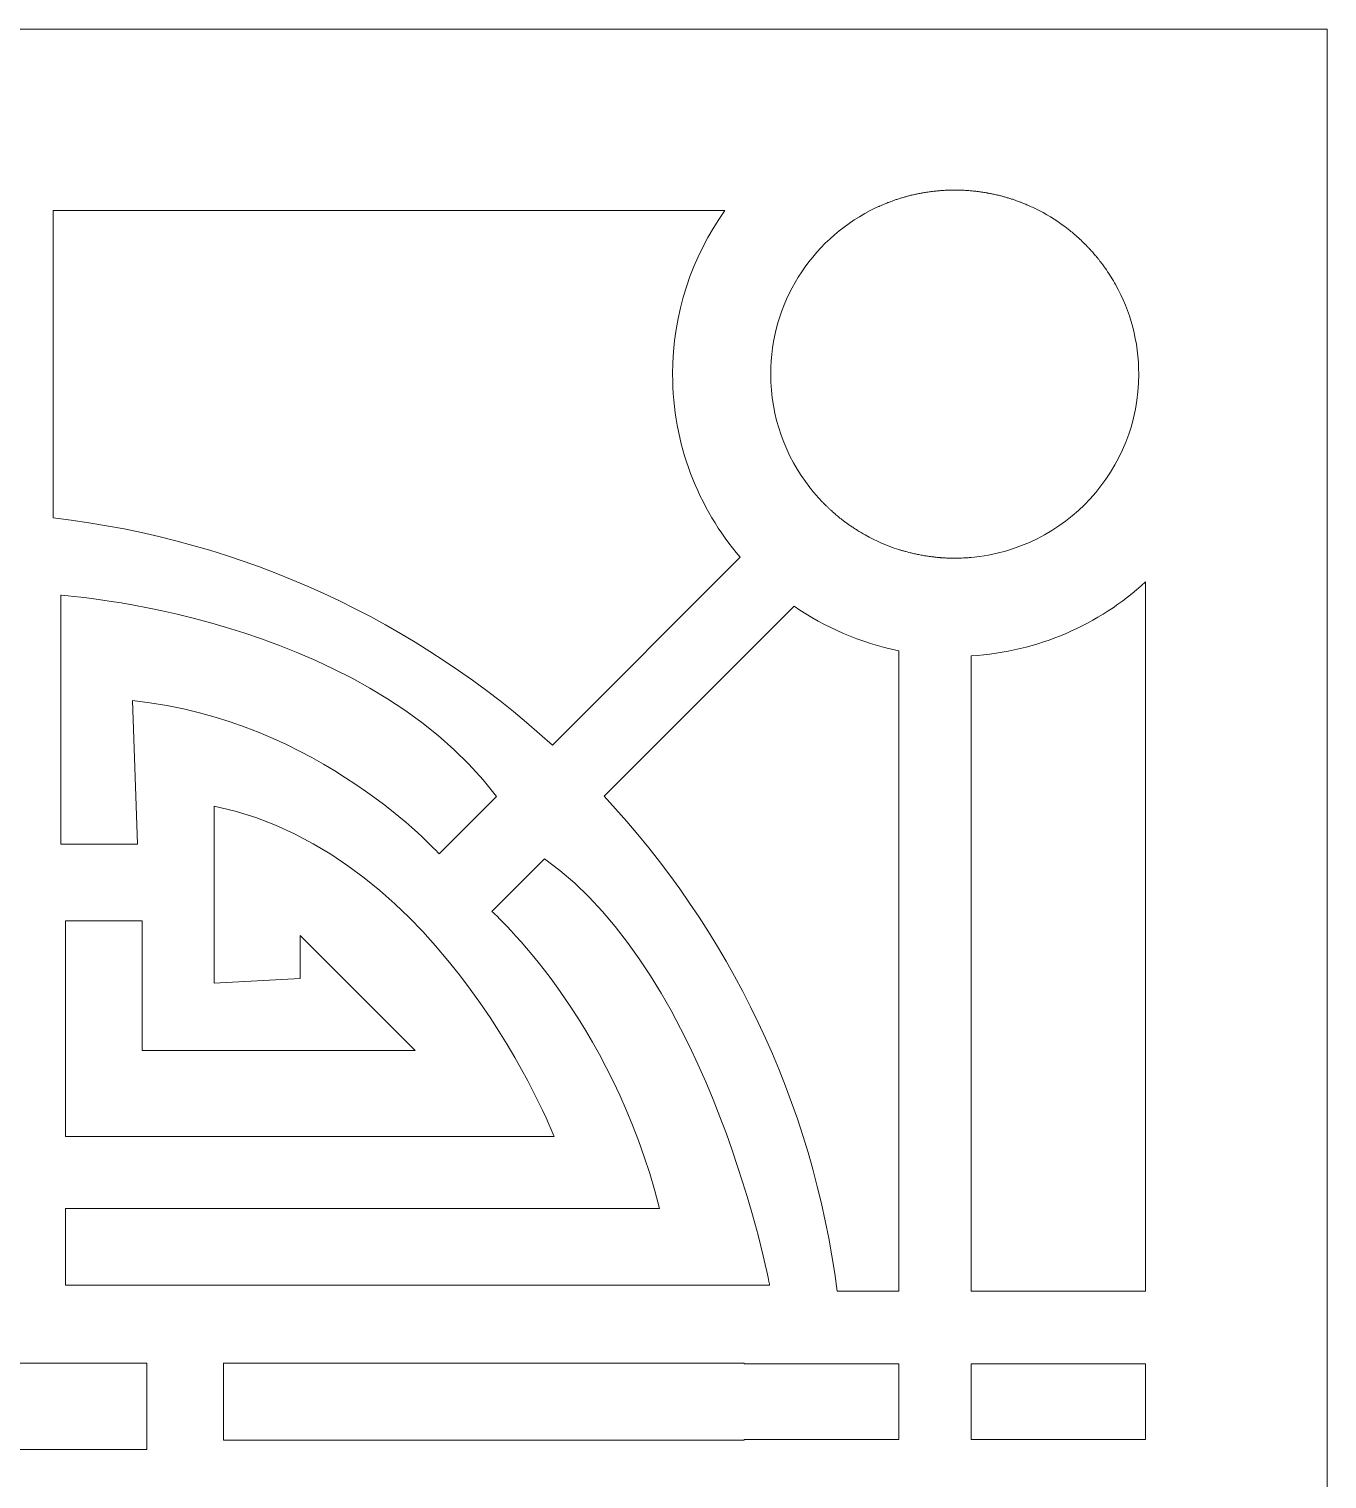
# Model space of a CAD drawing. Header units: centimetres. Extents: x -9.8 to 9.8, y -11.2 to 9.5.
# Drawn here: x -3.017 to -0.539, y 6.692 to 9.459 of the extents above; entities that cross this region are included whole.
import ezdxf

# ---------------------------------------------------------------- set-up
doc = ezdxf.new("R2010")
doc.units = ezdxf.units.CM
doc.header["$MEASUREMENT"] = 0
doc.layers.add('layer 1', color=7, linetype='Continuous')

msp = doc.modelspace()

# ---------------------------------------------------------------- linework, layer by layer
at = {"layer": 'layer 1', "color": 177, "lineweight": 9}
for points, knots in [([(-9.77912, 9.45925), (-9.77912, 9.45925), (-0.53922, 9.45925), (-0.53922, 9.45925), (-0.53922, 9.45925), (-0.53922, 9.45925), (-0.53922, -11.21502), (-0.53922, -11.21502), (-0.53922, -11.21502), (-0.53922, -11.21502), (-9.77912, -11.21502), (-9.77912, -11.21502), (-9.77912, -11.21502), (-9.77912, -11.21502), (-9.77912, 9.45925), (-9.77912, 9.45925)], [0, 0, 0, 0, 0.2, 0.2, 0.2, 0.2, 0.4, 0.4, 0.4, 0.4, 0.6, 0.6, 0.6, 0.6, 1, 1, 1, 1]), ([(-1.24971, 9.15188), (-1.24674, 9.15188), (-1.24379, 9.15184), (-1.24083, 9.15177), (-1.24083, 9.15177), (-1.24083, 9.15177), (-1.24041, 9.15176), (-1.24041, 9.15176), (-1.24041, 9.15176), (-1.23755, 9.15168), (-1.2347, 9.15158), (-1.23186, 9.15143), (-1.23186, 9.15143), (-1.23186, 9.15143), (-1.23148, 9.15141), (-1.23148, 9.15141), (-1.23148, 9.15141), (-1.22855, 9.15127), (-1.22564, 9.15108), (-1.22273, 9.15086), (-1.22273, 9.15086), (-1.22273, 9.15086), (-1.2227, 9.15086), (-1.2227, 9.15086), (-1.2227, 9.15086), (-1.2227, 9.15086), (-1.22265, 9.15085), (-1.22265, 9.15085), (-1.22265, 9.15085), (-1.21975, 9.15063), (-1.21686, 9.15038), (-1.21399, 9.15008), (-1.21399, 9.15008), (-1.21399, 9.15008), (-1.21358, 9.15004), (-1.21358, 9.15004), (-1.21358, 9.15004), (-1.21085, 9.14976), (-1.20814, 9.14945), (-1.20543, 9.14911), (-1.20543, 9.14911), (-1.20543, 9.14911), (-1.20467, 9.14902), (-1.20467, 9.14902), (-1.20467, 9.14902), (-1.20197, 9.14867), (-1.19927, 9.14829), (-1.19659, 9.14789), (-1.19659, 9.14789), (-1.19659, 9.14789), (-1.19587, 9.14777), (-1.19587, 9.14777), (-1.19587, 9.14777), (-1.19321, 9.14737), (-1.19056, 9.14692), (-1.18792, 9.14646), (-1.18792, 9.14646), (-1.18792, 9.14646), (-1.18708, 9.14631), (-1.18708, 9.14631), (-1.18708, 9.14631), (-1.18449, 9.14584), (-1.18191, 9.14534), (-1.17934, 9.14482), (-1.17934, 9.14482), (-1.17934, 9.14482), (-1.17865, 9.14468), (-1.17865, 9.14468), (-1.17865, 9.14468), (-1.17609, 9.14415), (-1.17354, 9.1436), (-1.171, 9.14302), (-1.171, 9.14302), (-1.171, 9.14302), (-1.16977, 9.14273), (-1.16977, 9.14273), (-1.16977, 9.14273), (-1.16737, 9.14217), (-1.16498, 9.14159), (-1.1626, 9.14098), (-1.1626, 9.14098), (-1.1626, 9.14098), (-1.1612, 9.14062), (-1.1612, 9.14062), (-1.1612, 9.14062), (-1.15893, 9.14003), (-1.15668, 9.13942), (-1.15444, 9.13879), (-1.15444, 9.13879), (-1.15444, 9.13879), (-1.15292, 9.13836), (-1.15292, 9.13836), (-1.15292, 9.13836), (-1.15069, 9.13772), (-1.14846, 9.13706), (-1.14625, 9.13637), (-1.14625, 9.13637), (-1.14625, 9.13637), (-1.14431, 9.13577), (-1.14431, 9.13577), (-1.14431, 9.13577), (-1.14219, 9.13511), (-1.14007, 9.13442), (-1.13796, 9.13371), (-1.13796, 9.13371), (-1.13796, 9.13371), (-1.13606, 9.13307), (-1.13606, 9.13307), (-1.13606, 9.13307), (-1.13409, 9.13239), (-1.13212, 9.1317), (-1.13016, 9.13099), (-1.13016, 9.13099), (-1.13016, 9.13099), (-1.12778, 9.13011), (-1.12778, 9.13011), (-1.12778, 9.13011), (-1.12589, 9.12942), (-1.12401, 9.1287), (-1.12213, 9.12797), (-1.12213, 9.12797), (-1.12213, 9.12797), (-1.11975, 9.12703), (-1.11975, 9.12703), (-1.11975, 9.12703), (-1.11784, 9.12626), (-1.11593, 9.12549), (-1.11404, 9.12469), (-1.11404, 9.12469), (-1.11404, 9.12469), (-1.11192, 9.1238), (-1.11192, 9.1238), (-1.11192, 9.1238), (-1.11013, 9.12303), (-1.10834, 9.12225), (-1.10656, 9.12145), (-1.10656, 9.12145), (-1.10563, 9.12103), (-1.1047, 9.12061), (-1.10377, 9.12019), (-1.10377, 9.12019), (-1.10217, 9.11946), (-1.10058, 9.11871), (-1.099, 9.11796), (-1.099, 9.11796), (-1.098, 9.11748), (-1.09701, 9.11701), (-1.09602, 9.11652), (-1.09602, 9.11652), (-1.09441, 9.11574), (-1.09282, 9.11495), (-1.09123, 9.11415), (-1.09123, 9.11415), (-1.09033, 9.11369), (-1.08944, 9.11323), (-1.08854, 9.11277), (-1.08854, 9.11277), (-1.06896, 9.10264), (-1.05045, 9.09072), (-1.03323, 9.07722), (-1.03323, 9.07722), (-1.03323, 9.07722), (-1.03237, 9.07654), (-1.03237, 9.07654), (-1.03237, 9.07654), (-1.03048, 9.07505), (-1.0286, 9.07354), (-1.02675, 9.07201), (-1.02675, 9.07201), (-1.02675, 9.07201), (-1.0259, 9.07131), (-1.0259, 9.07131), (-1.0259, 9.07131), (-1.02405, 9.06978), (-1.02221, 9.06822), (-1.02039, 9.06665), (-1.02039, 9.06665), (-1.02039, 9.06665), (-1.01946, 9.06585), (-1.01946, 9.06585), (-1.01946, 9.06585), (-1.01768, 9.0643), (-1.01592, 9.06274), (-1.01417, 9.06115), (-1.01417, 9.06115), (-1.01417, 9.06115), (-1.01309, 9.06017), (-1.01309, 9.06017), (-1.01309, 9.06017), (-1.0114, 9.05863), (-1.00973, 9.05707), (-1.00807, 9.0555), (-1.00807, 9.0555), (-1.00807, 9.0555), (-1.00686, 9.05435), (-1.00686, 9.05435), (-1.00686, 9.05435), (-1.00527, 9.05282), (-1.00369, 9.05128), (-1.00212, 9.04972), (-1.00212, 9.04972), (-1.00212, 9.04972), (-1.00067, 9.04827), (-1.00067, 9.04827), (-1.00067, 9.04827), (-0.99923, 9.04682), (-0.99781, 9.04537), (-0.9964, 9.0439), (-0.9964, 9.0439), (-0.99582, 9.04329), (-0.99524, 9.04268), (-0.99466, 9.04207), (-0.99466, 9.04207), (-0.99338, 9.04073), (-0.99212, 9.03937), (-0.99087, 9.038), (-0.99087, 9.038), (-0.99014, 9.03721), (-0.98942, 9.03642), (-0.98871, 9.03562), (-0.98871, 9.03562), (-0.9876, 9.03439), (-0.9865, 9.03315), (-0.9854, 9.0319), (-0.9854, 9.0319), (-0.98458, 9.03096), (-0.98377, 9.03002), (-0.98296, 9.02908), (-0.98296, 9.02908), (-0.98196, 9.02791), (-0.98096, 9.02673), (-0.97998, 9.02555), (-0.97998, 9.02555), (-0.9791, 9.0245), (-0.97823, 9.02344), (-0.97736, 9.02238), (-0.97736, 9.02238), (-0.97659, 9.02144), (-0.97583, 9.02048), (-0.97507, 9.01953), (-0.97507, 9.01953), (-0.97401, 9.0182), (-0.97296, 9.01687), (-0.97191, 9.01552), (-0.97191, 9.01552), (-0.97132, 9.01476), (-0.97074, 9.01399), (-0.97015, 9.01322), (-0.97015, 9.01322), (-0.96895, 9.01164), (-0.96776, 9.01005), (-0.96658, 9.00845), (-0.96658, 9.00845), (-0.96658, 9.00845), (-0.96657, 9.00843), (-0.96657, 9.00843), (-0.96657, 9.00843), (-0.96657, 9.00843), (-0.96528, 9.00667), (-0.96528, 9.00667), (-0.96528, 9.00667), (-0.96528, 9.00667), (-0.96528, 9.00667), (-0.96528, 9.00667), (-0.96528, 9.00667), (-0.964, 9.00491), (-0.96274, 9.00314), (-0.9615, 9.00135), (-0.9615, 9.00135), (-0.9615, 9.00135), (-0.96147, 9.00131), (-0.96147, 9.00131), (-0.96147, 9.00131), (-0.96147, 9.00131), (-0.96023, 8.99952), (-0.96023, 8.99952), (-0.96023, 8.99952), (-0.95402, 8.9905), (-0.94822, 8.98117), (-0.94287, 8.97157), (-0.94287, 8.97157), (-0.91463, 8.92099), (-0.89851, 8.86271), (-0.89851, 8.80068), (-0.89851, 8.80068), (-0.89851, 8.61736), (-1.03905, 8.46683), (-1.21824, 8.4509), (-1.21824, 8.4509), (-1.22076, 8.45067), (-1.22329, 8.45048), (-1.22583, 8.4503), (-1.22583, 8.4503), (-1.22583, 8.4503), (-1.22596, 8.45029), (-1.22596, 8.45029), (-1.22596, 8.45029), (-1.22596, 8.45029), (-1.22645, 8.45026), (-1.22645, 8.45026), (-1.22645, 8.45026), (-1.22645, 8.45026), (-1.22841, 8.45014), (-1.22841, 8.45014), (-1.22841, 8.45014), (-1.22841, 8.45014), (-1.2289, 8.45011), (-1.2289, 8.45011), (-1.2289, 8.45011), (-1.2289, 8.45011), (-1.229, 8.4501), (-1.229, 8.4501), (-1.229, 8.4501), (-1.23043, 8.45002), (-1.23187, 8.44994), (-1.2333, 8.44987), (-1.2333, 8.44987), (-1.23548, 8.44977), (-1.23767, 8.44969), (-1.23987, 8.44962), (-1.23987, 8.44962), (-1.23987, 8.44962), (-1.2413, 8.44958), (-1.2413, 8.44958), (-1.2413, 8.44958), (-1.2441, 8.44951), (-1.2469, 8.44948), (-1.24971, 8.44948), (-1.24971, 8.44948), (-1.25266, 8.44948), (-1.25561, 8.44952), (-1.25854, 8.44959), (-1.25854, 8.44959), (-1.25854, 8.44959), (-1.25907, 8.4496), (-1.25907, 8.4496), (-1.25907, 8.4496), (-1.26185, 8.44968), (-1.26463, 8.44978), (-1.2674, 8.44992), (-1.2674, 8.44992), (-1.2674, 8.44992), (-1.26827, 8.44997), (-1.26827, 8.44997), (-1.26827, 8.44997), (-1.27093, 8.45011), (-1.2736, 8.45027), (-1.27625, 8.45047), (-1.27625, 8.45047), (-1.27625, 8.45047), (-1.27712, 8.45054), (-1.27712, 8.45054), (-1.27712, 8.45054), (-1.27972, 8.45074), (-1.2823, 8.45097), (-1.28487, 8.45123), (-1.28487, 8.45123), (-1.28487, 8.45123), (-1.28647, 8.45139), (-1.28647, 8.45139), (-1.28647, 8.45139), (-1.28878, 8.45163), (-1.29108, 8.45189), (-1.29338, 8.45218), (-1.29338, 8.45218), (-1.29338, 8.45218), (-1.2956, 8.45246), (-1.2956, 8.45246), (-1.2956, 8.45246), (-1.29771, 8.45274), (-1.2998, 8.45303), (-1.30189, 8.45334), (-1.30189, 8.45334), (-1.30189, 8.45334), (-1.30436, 8.45372), (-1.30436, 8.45372), (-1.30436, 8.45372), (-1.30628, 8.45402), (-1.30818, 8.45434), (-1.31009, 8.45467), (-1.31009, 8.45467), (-1.31134, 8.45489), (-1.31259, 8.45511), (-1.31384, 8.45534), (-1.31384, 8.45534), (-1.31539, 8.45563), (-1.31693, 8.45592), (-1.31847, 8.45623), (-1.31847, 8.45623), (-1.31987, 8.45651), (-1.32127, 8.4568), (-1.32267, 8.45709), (-1.32267, 8.45709), (-1.32399, 8.45737), (-1.32531, 8.45766), (-1.32663, 8.45795), (-1.32663, 8.45795), (-1.32818, 8.4583), (-1.32973, 8.45866), (-1.33127, 8.45902), (-1.33127, 8.45902), (-1.33245, 8.4593), (-1.33363, 8.45959), (-1.3348, 8.45989), (-1.3348, 8.45989), (-1.33666, 8.46035), (-1.33851, 8.46082), (-1.34035, 8.46132), (-1.34035, 8.46132), (-1.34035, 8.46132), (-1.34294, 8.46202), (-1.34294, 8.46202), (-1.34294, 8.46202), (-1.34487, 8.46255), (-1.34679, 8.46309), (-1.34871, 8.46366), (-1.34871, 8.46366), (-1.34953, 8.4639), (-1.35035, 8.46414), (-1.35117, 8.46439), (-1.35117, 8.46439), (-1.35303, 8.46495), (-1.35488, 8.46552), (-1.35672, 8.46611), (-1.35672, 8.46611), (-1.37908, 8.47326), (-1.40045, 8.48258), (-1.42061, 8.49383), (-1.42061, 8.49383), (-1.42573, 8.49669), (-1.43077, 8.49967), (-1.43572, 8.50277), (-1.43572, 8.50277), (-1.43572, 8.50277), (-1.43573, 8.50278), (-1.43573, 8.50278), (-1.43573, 8.50278), (-1.43812, 8.50428), (-1.4405, 8.5058), (-1.44285, 8.50735), (-1.44285, 8.50735), (-1.44285, 8.50735), (-1.44317, 8.50756), (-1.44317, 8.50756), (-1.44317, 8.50756), (-1.44497, 8.50876), (-1.44677, 8.50997), (-1.44855, 8.51119), (-1.44855, 8.51119), (-1.44855, 8.51119), (-1.45035, 8.51244), (-1.45035, 8.51244), (-1.45035, 8.51244), (-1.45035, 8.51244), (-1.45039, 8.51247), (-1.45039, 8.51247), (-1.45039, 8.51247), (-1.45217, 8.51371), (-1.45394, 8.51497), (-1.4557, 8.51625), (-1.4557, 8.51625), (-1.4557, 8.51625), (-1.45747, 8.51753), (-1.45747, 8.51753), (-1.45747, 8.51753), (-1.45911, 8.51874), (-1.46075, 8.51997), (-1.46237, 8.52121), (-1.46237, 8.52121), (-1.46308, 8.52174), (-1.46378, 8.52228), (-1.46448, 8.52283), (-1.46448, 8.52283), (-1.4659, 8.52392), (-1.4673, 8.52503), (-1.4687, 8.52614), (-1.4687, 8.52614), (-1.46958, 8.52685), (-1.47047, 8.52756), (-1.47134, 8.52827), (-1.47134, 8.52827), (-1.47245, 8.52917), (-1.47355, 8.53008), (-1.47464, 8.53099), (-1.47464, 8.53099), (-1.47579, 8.53195), (-1.47692, 8.53291), (-1.47805, 8.53387), (-1.47805, 8.53387), (-1.47904, 8.53472), (-1.48002, 8.53557), (-1.481, 8.53643), (-1.481, 8.53643), (-1.48221, 8.53749), (-1.48341, 8.53855), (-1.4846, 8.53962), (-1.4846, 8.53962), (-1.48546, 8.5404), (-1.48633, 8.54119), (-1.48718, 8.54198), (-1.48718, 8.54198), (-1.48846, 8.54315), (-1.48974, 8.54433), (-1.491, 8.54553), (-1.491, 8.54553), (-1.4917, 8.54619), (-1.4924, 8.54686), (-1.49309, 8.54752), (-1.49309, 8.54752), (-1.49446, 8.54884), (-1.49581, 8.55016), (-1.49716, 8.55149), (-1.49716, 8.55149), (-1.49716, 8.55149), (-1.4989, 8.55324), (-1.4989, 8.55324), (-1.4989, 8.55324), (-1.50035, 8.5547), (-1.5018, 8.55618), (-1.50322, 8.55766), (-1.50322, 8.55766), (-1.50322, 8.55766), (-1.50464, 8.55915), (-1.50464, 8.55915), (-1.50464, 8.55915), (-1.50612, 8.56071), (-1.50759, 8.56229), (-1.50904, 8.56388), (-1.50904, 8.56388), (-1.50904, 8.56388), (-1.51029, 8.56526), (-1.51029, 8.56526), (-1.51029, 8.56526), (-1.5118, 8.56692), (-1.51328, 8.56859), (-1.51475, 8.57028), (-1.51475, 8.57028), (-1.51475, 8.57028), (-1.5158, 8.57149), (-1.5158, 8.57149), (-1.5158, 8.57149), (-1.5173, 8.57323), (-1.51879, 8.57499), (-1.52026, 8.57677), (-1.52026, 8.57677), (-1.52026, 8.57677), (-1.52109, 8.57778), (-1.52109, 8.57778), (-1.52109, 8.57778), (-1.52261, 8.57962), (-1.5241, 8.58147), (-1.52557, 8.58334), (-1.52557, 8.58334), (-1.52557, 8.58334), (-1.52625, 8.5842), (-1.52625, 8.5842), (-1.52625, 8.5842), (-1.57302, 8.64385), (-1.60091, 8.71901), (-1.60091, 8.80068), (-1.60091, 8.80068), (-1.60091, 8.9365), (-1.52376, 9.05434), (-1.41091, 9.11276), (-1.41091, 9.11276), (-1.41008, 9.11319), (-1.40924, 9.11362), (-1.4084, 9.11405), (-1.4084, 9.11405), (-1.40668, 9.11492), (-1.40496, 9.11577), (-1.40322, 9.11662), (-1.40322, 9.11662), (-1.40237, 9.11703), (-1.40151, 9.11745), (-1.40066, 9.11785), (-1.40066, 9.11785), (-1.39891, 9.11869), (-1.39716, 9.11951), (-1.39539, 9.12031), (-1.39539, 9.12031), (-1.39461, 9.12067), (-1.39382, 9.12103), (-1.39303, 9.12138), (-1.39303, 9.12138), (-1.3911, 9.12225), (-1.38916, 9.12309), (-1.38721, 9.12392), (-1.38721, 9.12392), (-1.38721, 9.12392), (-1.3857, 9.12456), (-1.3857, 9.12456), (-1.3857, 9.12456), (-1.38362, 9.12544), (-1.38153, 9.12629), (-1.37943, 9.12713), (-1.37943, 9.12713), (-1.37943, 9.12713), (-1.37753, 9.12788), (-1.37753, 9.12788), (-1.37753, 9.12788), (-1.37551, 9.12867), (-1.37347, 9.12944), (-1.37143, 9.1302), (-1.37143, 9.1302), (-1.37143, 9.1302), (-1.3694, 9.13094), (-1.3694, 9.13094), (-1.3694, 9.13094), (-1.36738, 9.13167), (-1.36536, 9.13239), (-1.36332, 9.13308), (-1.36332, 9.13308), (-1.36332, 9.13308), (-1.36156, 9.13368), (-1.36156, 9.13368), (-1.36156, 9.13368), (-1.35938, 9.13441), (-1.35719, 9.13512), (-1.35499, 9.13581), (-1.35499, 9.13581), (-1.35499, 9.13581), (-1.35332, 9.13634), (-1.35332, 9.13634), (-1.35332, 9.13634), (-1.35104, 9.13704), (-1.34874, 9.13772), (-1.34644, 9.13838), (-1.34644, 9.13838), (-1.34644, 9.13838), (-1.34504, 9.13878), (-1.34504, 9.13878), (-1.34504, 9.13878), (-1.34277, 9.13942), (-1.34048, 9.14003), (-1.33819, 9.14063), (-1.33819, 9.14063), (-1.33819, 9.14063), (-1.33688, 9.14097), (-1.33688, 9.14097), (-1.33688, 9.14097), (-1.33447, 9.14158), (-1.33205, 9.14217), (-1.32963, 9.14274), (-1.32963, 9.14274), (-1.32963, 9.14274), (-1.32847, 9.14301), (-1.32847, 9.14301), (-1.32847, 9.14301), (-1.32589, 9.1436), (-1.3233, 9.14416), (-1.32069, 9.1447), (-1.32069, 9.1447), (-1.32069, 9.1447), (-1.3202, 9.1448), (-1.3202, 9.1448), (-1.3202, 9.1448), (-1.31758, 9.14533), (-1.31496, 9.14584), (-1.31232, 9.14631), (-1.31232, 9.14631), (-1.31232, 9.14631), (-1.31155, 9.14645), (-1.31155, 9.14645), (-1.31155, 9.14645), (-1.30889, 9.14692), (-1.30622, 9.14737), (-1.30354, 9.14778), (-1.30354, 9.14778), (-1.30354, 9.14778), (-1.30286, 9.14788), (-1.30286, 9.14788), (-1.30286, 9.14788), (-1.30017, 9.14829), (-1.29747, 9.14867), (-1.29476, 9.14902), (-1.29476, 9.14902), (-1.29476, 9.14902), (-1.29398, 9.14911), (-1.29398, 9.14911), (-1.29398, 9.14911), (-1.29127, 9.14945), (-1.28856, 9.14976), (-1.28583, 9.15004), (-1.28583, 9.15004), (-1.28583, 9.15004), (-1.28545, 9.15008), (-1.28545, 9.15008), (-1.28545, 9.15008), (-1.28257, 9.15038), (-1.27968, 9.15063), (-1.27678, 9.15085), (-1.27678, 9.15085), (-1.27678, 9.15085), (-1.27673, 9.15086), (-1.27673, 9.15086), (-1.27673, 9.15086), (-1.27673, 9.15086), (-1.2767, 9.15086), (-1.2767, 9.15086), (-1.2767, 9.15086), (-1.27379, 9.15108), (-1.27087, 9.15127), (-1.26794, 9.15142), (-1.26794, 9.15142), (-1.26794, 9.15142), (-1.26758, 9.15143), (-1.26758, 9.15143), (-1.26758, 9.15143), (-1.26474, 9.15158), (-1.26188, 9.15168), (-1.25901, 9.15176), (-1.25901, 9.15176), (-1.25901, 9.15176), (-1.2586, 9.15177), (-1.2586, 9.15177), (-1.2586, 9.15177), (-1.25564, 9.15184), (-1.25268, 9.15188), (-1.24971, 9.15188)], [0, 0, 0, 0, 0.0055249, 0.0055249, 0.0055249, 0.0055249, 0.0110497, 0.0110497, 0.0110497, 0.0110497, 0.0165746, 0.0165746, 0.0165746, 0.0165746, 0.0220994, 0.0220994, 0.0220994, 0.0220994, 0.0276243, 0.0276243, 0.0276243, 0.0276243, 0.0331492, 0.0331492, 0.0331492, 0.0331492, 0.038674, 0.038674, 0.038674, 0.038674, 0.0441989, 0.0441989, 0.0441989, 0.0441989, 0.0497238, 0.0497238, 0.0497238, 0.0497238, 0.0552486, 0.0552486, 0.0552486, 0.0552486, 0.0607735, 0.0607735, 0.0607735, 0.0607735, 0.0662983, 0.0662983, 0.0662983, 0.0662983, 0.0718232, 0.0718232, 0.0718232, 0.0718232, 0.0773481, 0.0773481, 0.0773481, 0.0773481, 0.0828729, 0.0828729, 0.0828729, 0.0828729, 0.0883978, 0.0883978, 0.0883978, 0.0883978, 0.0939227, 0.0939227, 0.0939227, 0.0939227, 0.0994475, 0.0994475, 0.0994475, 0.0994475, 0.1049724, 0.1049724, 0.1049724, 0.1049724, 0.1104972, 0.1104972, 0.1104972, 0.1104972, 0.1160221, 0.1160221, 0.1160221, 0.1160221, 0.121547, 0.121547, 0.121547, 0.121547, 0.1270718, 0.1270718, 0.1270718, 0.1270718, 0.1325967, 0.1325967, 0.1325967, 0.1325967, 0.1381215, 0.1381215, 0.1381215, 0.1381215, 0.1436464, 0.1436464, 0.1436464, 0.1436464, 0.1491713, 0.1491713, 0.1491713, 0.1491713, 0.1546961, 0.1546961, 0.1546961, 0.1546961, 0.160221, 0.160221, 0.160221, 0.160221, 0.1657459, 0.1657459, 0.1657459, 0.1657459, 0.1712707, 0.1712707, 0.1712707, 0.1712707, 0.1767956, 0.1767956, 0.1767956, 0.1767956, 0.1823204, 0.1823204, 0.1823204, 0.1823204, 0.1878453, 0.1878453, 0.1878453, 0.1878453, 0.1933702, 0.1933702, 0.1933702, 0.1933702, 0.198895, 0.198895, 0.198895, 0.198895, 0.2044199, 0.2044199, 0.2044199, 0.2044199, 0.2099448, 0.2099448, 0.2099448, 0.2099448, 0.2154696, 0.2154696, 0.2154696, 0.2154696, 0.2209945, 0.2209945, 0.2209945, 0.2209945, 0.2265193, 0.2265193, 0.2265193, 0.2265193, 0.2320442, 0.2320442, 0.2320442, 0.2320442, 0.2375691, 0.2375691, 0.2375691, 0.2375691, 0.2430939, 0.2430939, 0.2430939, 0.2430939, 0.2486188, 0.2486188, 0.2486188, 0.2486188, 0.2541436, 0.2541436, 0.2541436, 0.2541436, 0.2596685, 0.2596685, 0.2596685, 0.2596685, 0.2651934, 0.2651934, 0.2651934, 0.2651934, 0.2707182, 0.2707182, 0.2707182, 0.2707182, 0.2762431, 0.2762431, 0.2762431, 0.2762431, 0.281768, 0.281768, 0.281768, 0.281768, 0.2872928, 0.2872928, 0.2872928, 0.2872928, 0.2928177, 0.2928177, 0.2928177, 0.2928177, 0.2983425, 0.2983425, 0.2983425, 0.2983425, 0.3038674, 0.3038674, 0.3038674, 0.3038674, 0.3093923, 0.3093923, 0.3093923, 0.3093923, 0.3149171, 0.3149171, 0.3149171, 0.3149171, 0.320442, 0.320442, 0.320442, 0.320442, 0.3259669, 0.3259669, 0.3259669, 0.3259669, 0.3314917, 0.3314917, 0.3314917, 0.3314917, 0.3370166, 0.3370166, 0.3370166, 0.3370166, 0.3425414, 0.3425414, 0.3425414, 0.3425414, 0.3480663, 0.3480663, 0.3480663, 0.3480663, 0.3535912, 0.3535912, 0.3535912, 0.3535912, 0.359116, 0.359116, 0.359116, 0.359116, 0.3646409, 0.3646409, 0.3646409, 0.3646409, 0.3701657, 0.3701657, 0.3701657, 0.3701657, 0.3756906, 0.3756906, 0.3756906, 0.3756906, 0.3812155, 0.3812155, 0.3812155, 0.3812155, 0.3867403, 0.3867403, 0.3867403, 0.3867403, 0.3922652, 0.3922652, 0.3922652, 0.3922652, 0.3977901, 0.3977901, 0.3977901, 0.3977901, 0.4033149, 0.4033149, 0.4033149, 0.4033149, 0.4088398, 0.4088398, 0.4088398, 0.4088398, 0.4143646, 0.4143646, 0.4143646, 0.4143646, 0.4198895, 0.4198895, 0.4198895, 0.4198895, 0.4254144, 0.4254144, 0.4254144, 0.4254144, 0.4309392, 0.4309392, 0.4309392, 0.4309392, 0.4364641, 0.4364641, 0.4364641, 0.4364641, 0.441989, 0.441989, 0.441989, 0.441989, 0.4475138, 0.4475138, 0.4475138, 0.4475138, 0.4530387, 0.4530387, 0.4530387, 0.4530387, 0.4585635, 0.4585635, 0.4585635, 0.4585635, 0.4640884, 0.4640884, 0.4640884, 0.4640884, 0.4696133, 0.4696133, 0.4696133, 0.4696133, 0.4751381, 0.4751381, 0.4751381, 0.4751381, 0.480663, 0.480663, 0.480663, 0.480663, 0.4861878, 0.4861878, 0.4861878, 0.4861878, 0.4917127, 0.4917127, 0.4917127, 0.4917127, 0.4972376, 0.4972376, 0.4972376, 0.4972376, 0.5027624, 0.5027624, 0.5027624, 0.5027624, 0.5082873, 0.5082873, 0.5082873, 0.5082873, 0.5138122, 0.5138122, 0.5138122, 0.5138122, 0.519337, 0.519337, 0.519337, 0.519337, 0.5248619, 0.5248619, 0.5248619, 0.5248619, 0.5303867, 0.5303867, 0.5303867, 0.5303867, 0.5359116, 0.5359116, 0.5359116, 0.5359116, 0.5414365, 0.5414365, 0.5414365, 0.5414365, 0.5469613, 0.5469613, 0.5469613, 0.5469613, 0.5524862, 0.5524862, 0.5524862, 0.5524862, 0.558011, 0.558011, 0.558011, 0.558011, 0.5635359, 0.5635359, 0.5635359, 0.5635359, 0.5690608, 0.5690608, 0.5690608, 0.5690608, 0.5745856, 0.5745856, 0.5745856, 0.5745856, 0.5801105, 0.5801105, 0.5801105, 0.5801105, 0.5856354, 0.5856354, 0.5856354, 0.5856354, 0.5911602, 0.5911602, 0.5911602, 0.5911602, 0.5966851, 0.5966851, 0.5966851, 0.5966851, 0.6022099, 0.6022099, 0.6022099, 0.6022099, 0.6077348, 0.6077348, 0.6077348, 0.6077348, 0.6132597, 0.6132597, 0.6132597, 0.6132597, 0.6187845, 0.6187845, 0.6187845, 0.6187845, 0.6243094, 0.6243094, 0.6243094, 0.6243094, 0.6298343, 0.6298343, 0.6298343, 0.6298343, 0.6353591, 0.6353591, 0.6353591, 0.6353591, 0.640884, 0.640884, 0.640884, 0.640884, 0.6464088, 0.6464088, 0.6464088, 0.6464088, 0.6519337, 0.6519337, 0.6519337, 0.6519337, 0.6574586, 0.6574586, 0.6574586, 0.6574586, 0.6629834, 0.6629834, 0.6629834, 0.6629834, 0.6685083, 0.6685083, 0.6685083, 0.6685083, 0.6740331, 0.6740331, 0.6740331, 0.6740331, 0.679558, 0.679558, 0.679558, 0.679558, 0.6850829, 0.6850829, 0.6850829, 0.6850829, 0.6906077, 0.6906077, 0.6906077, 0.6906077, 0.6961326, 0.6961326, 0.6961326, 0.6961326, 0.7016575, 0.7016575, 0.7016575, 0.7016575, 0.7071823, 0.7071823, 0.7071823, 0.7071823, 0.7127072, 0.7127072, 0.7127072, 0.7127072, 0.718232, 0.718232, 0.718232, 0.718232, 0.7237569, 0.7237569, 0.7237569, 0.7237569, 0.7292818, 0.7292818, 0.7292818, 0.7292818, 0.7348066, 0.7348066, 0.7348066, 0.7348066, 0.7403315, 0.7403315, 0.7403315, 0.7403315, 0.7458564, 0.7458564, 0.7458564, 0.7458564, 0.7513812, 0.7513812, 0.7513812, 0.7513812, 0.7569061, 0.7569061, 0.7569061, 0.7569061, 0.7624309, 0.7624309, 0.7624309, 0.7624309, 0.7679558, 0.7679558, 0.7679558, 0.7679558, 0.7734807, 0.7734807, 0.7734807, 0.7734807, 0.7790055, 0.7790055, 0.7790055, 0.7790055, 0.7845304, 0.7845304, 0.7845304, 0.7845304, 0.7900552, 0.7900552, 0.7900552, 0.7900552, 0.7955801, 0.7955801, 0.7955801, 0.7955801, 0.801105, 0.801105, 0.801105, 0.801105, 0.8066298, 0.8066298, 0.8066298, 0.8066298, 0.8121547, 0.8121547, 0.8121547, 0.8121547, 0.8176796, 0.8176796, 0.8176796, 0.8176796, 0.8232044, 0.8232044, 0.8232044, 0.8232044, 0.8287293, 0.8287293, 0.8287293, 0.8287293, 0.8342541, 0.8342541, 0.8342541, 0.8342541, 0.839779, 0.839779, 0.839779, 0.839779, 0.8453039, 0.8453039, 0.8453039, 0.8453039, 0.8508287, 0.8508287, 0.8508287, 0.8508287, 0.8563536, 0.8563536, 0.8563536, 0.8563536, 0.8618785, 0.8618785, 0.8618785, 0.8618785, 0.8674033, 0.8674033, 0.8674033, 0.8674033, 0.8729282, 0.8729282, 0.8729282, 0.8729282, 0.878453, 0.878453, 0.878453, 0.878453, 0.8839779, 0.8839779, 0.8839779, 0.8839779, 0.8895028, 0.8895028, 0.8895028, 0.8895028, 0.8950276, 0.8950276, 0.8950276, 0.8950276, 0.9005525, 0.9005525, 0.9005525, 0.9005525, 0.9060773, 0.9060773, 0.9060773, 0.9060773, 0.9116022, 0.9116022, 0.9116022, 0.9116022, 0.9171271, 0.9171271, 0.9171271, 0.9171271, 0.9226519, 0.9226519, 0.9226519, 0.9226519, 0.9281768, 0.9281768, 0.9281768, 0.9281768, 0.9337017, 0.9337017, 0.9337017, 0.9337017, 0.9392265, 0.9392265, 0.9392265, 0.9392265, 0.9447514, 0.9447514, 0.9447514, 0.9447514, 0.9502762, 0.9502762, 0.9502762, 0.9502762, 0.9558011, 0.9558011, 0.9558011, 0.9558011, 0.961326, 0.961326, 0.961326, 0.961326, 0.9668508, 0.9668508, 0.9668508, 0.9668508, 0.9723757, 0.9723757, 0.9723757, 0.9723757, 0.9779006, 0.9779006, 0.9779006, 0.9779006, 0.9834254, 0.9834254, 0.9834254, 0.9834254, 0.9889503, 0.9889503, 0.9889503, 0.9889503, 1, 1, 1, 1]), ([(-1.65921, 8.45123), (-1.73956, 8.54528), (-1.78809, 8.66732), (-1.78809, 8.80068), (-1.78809, 8.80068), (-1.78809, 8.917), (-1.75118, 9.02472), (-1.68844, 9.11276), (-1.68844, 9.11276), (-1.68844, 9.11276), (-2.97035, 9.11276), (-2.97035, 9.11276), (-2.97035, 9.11276), (-2.97035, 9.11276), (-2.97035, 8.52622), (-2.97035, 8.52622), (-2.97035, 8.52622), (-2.60536, 8.48451), (-2.27539, 8.32762), (-2.01763, 8.09282), (-2.01763, 8.09282), (-2.01763, 8.09282), (-1.65921, 8.45123), (-1.65921, 8.45123)], [0, 0, 0, 0, 0.1428571, 0.1428571, 0.1428571, 0.1428571, 0.2857143, 0.2857143, 0.2857143, 0.2857143, 0.4285714, 0.4285714, 0.4285714, 0.4285714, 0.5714286, 0.5714286, 0.5714286, 0.5714286, 0.7142857, 0.7142857, 0.7142857, 0.7142857, 1, 1, 1, 1]), ([(-0.88572, 8.40406), (-0.97432, 8.32271), (-1.09024, 8.27065), (-1.21813, 8.26325), (-1.21813, 8.26325), (-1.21813, 8.26325), (-1.21813, 7.0507), (-1.21813, 7.0507), (-1.21813, 7.0507), (-1.21813, 7.0507), (-0.88572, 7.0507), (-0.88572, 7.0507), (-0.88572, 7.0507), (-0.88572, 7.0507), (-0.88572, 8.40406), (-0.88572, 8.40406)], [0, 0, 0, 0, 0.2, 0.2, 0.2, 0.2, 0.4, 0.4, 0.4, 0.4, 0.6, 0.6, 0.6, 0.6, 1, 1, 1, 1]), ([(-2.95596, 8.37884), (-2.95596, 8.37884), (-2.38912, 8.34227), (-2.12402, 7.9949), (-2.12402, 7.9949), (-2.12402, 7.9949), (-2.23374, 7.88521), (-2.23374, 7.88521), (-2.23374, 7.88521), (-2.23374, 7.88521), (-2.4623, 8.14116), (-2.81876, 8.17772), (-2.81876, 8.17772), (-2.81876, 8.17772), (-2.80968, 7.90349), (-2.80968, 7.90349), (-2.80968, 7.90349), (-2.80968, 7.90349), (-2.95596, 7.90349), (-2.95596, 7.90349), (-2.95596, 7.90349), (-2.95596, 7.90349), (-2.95596, 8.37884), (-2.95596, 8.37884)], [0, 0, 0, 0, 0.1428571, 0.1428571, 0.1428571, 0.1428571, 0.2857143, 0.2857143, 0.2857143, 0.2857143, 0.4285714, 0.4285714, 0.4285714, 0.4285714, 0.5714286, 0.5714286, 0.5714286, 0.5714286, 0.7142857, 0.7142857, 0.7142857, 0.7142857, 1, 1, 1, 1]), ([(-1.35672, 8.27296), (-1.42968, 8.28768), (-1.49728, 8.31716), (-1.5563, 8.35814), (-1.5563, 8.35814), (-1.5563, 8.35814), (-1.91901, 7.99543), (-1.91901, 7.99543), (-1.91901, 7.99543), (-1.68136, 7.74095), (-1.52064, 7.41367), (-1.47393, 7.0507), (-1.47393, 7.0507), (-1.47393, 7.0507), (-1.35672, 7.0507), (-1.35672, 7.0507), (-1.35672, 7.0507), (-1.35672, 7.0507), (-1.35672, 8.27296), (-1.35672, 8.27296)], [0, 0, 0, 0, 0.1666667, 0.1666667, 0.1666667, 0.1666667, 0.3333333, 0.3333333, 0.3333333, 0.3333333, 0.5, 0.5, 0.5, 0.5, 0.6666667, 0.6666667, 0.6666667, 0.6666667, 1, 1, 1, 1]), ([(-2.27943, 7.51038), (-2.27943, 7.51038), (-2.49885, 7.72978), (-2.49885, 7.72978), (-2.49885, 7.72978), (-2.49885, 7.72978), (-2.49885, 7.64754), (-2.49885, 7.64754), (-2.49885, 7.64754), (-2.49885, 7.64754), (-2.66342, 7.63838), (-2.66342, 7.63838), (-2.66342, 7.63838), (-2.66342, 7.63838), (-2.66342, 7.97661), (-2.66342, 7.97661), (-2.66342, 7.97661), (-2.22459, 7.88521), (-2.0143, 7.34585), (-2.0143, 7.34585), (-2.0143, 7.34585), (-2.0143, 7.34585), (-2.94679, 7.34585), (-2.94679, 7.34585), (-2.94679, 7.34585), (-2.94679, 7.34585), (-2.94679, 7.75721), (-2.94679, 7.75721), (-2.94679, 7.75721), (-2.94679, 7.75721), (-2.80051, 7.75721), (-2.80051, 7.75721), (-2.80051, 7.75721), (-2.80051, 7.75721), (-2.80051, 7.51038), (-2.80051, 7.51038), (-2.80051, 7.51038), (-2.80051, 7.51038), (-2.27943, 7.51038), (-2.27943, 7.51038)], [0, 0, 0, 0, 0.0909091, 0.0909091, 0.0909091, 0.0909091, 0.1818182, 0.1818182, 0.1818182, 0.1818182, 0.2727273, 0.2727273, 0.2727273, 0.2727273, 0.3636364, 0.3636364, 0.3636364, 0.3636364, 0.4545455, 0.4545455, 0.4545455, 0.4545455, 0.5454545, 0.5454545, 0.5454545, 0.5454545, 0.6363636, 0.6363636, 0.6363636, 0.6363636, 0.7272727, 0.7272727, 0.7272727, 0.7272727, 0.8181818, 0.8181818, 0.8181818, 0.8181818, 1, 1, 1, 1]), ([(-1.60295, 7.06248), (-1.60295, 7.06248), (-2.94679, 7.06248), (-2.94679, 7.06248), (-2.94679, 7.06248), (-2.94679, 7.06248), (-2.94679, 7.20869), (-2.94679, 7.20869), (-2.94679, 7.20869), (-2.94679, 7.20869), (-1.81324, 7.20869), (-1.81324, 7.20869), (-1.81324, 7.20869), (-1.90464, 7.57434), (-2.1332, 7.77547), (-2.1332, 7.77547), (-2.1332, 7.77547), (-2.1332, 7.77547), (-2.03262, 7.87604), (-2.03262, 7.87604), (-2.03262, 7.87604), (-1.71267, 7.64754), (-1.60295, 7.06248), (-1.60295, 7.06248)], [0, 0, 0, 0, 0.1428571, 0.1428571, 0.1428571, 0.1428571, 0.2857143, 0.2857143, 0.2857143, 0.2857143, 0.4285714, 0.4285714, 0.4285714, 0.4285714, 0.5714286, 0.5714286, 0.5714286, 0.5714286, 0.7142857, 0.7142857, 0.7142857, 0.7142857, 1, 1, 1, 1]), ([(-3.08398, 6.45602), (-3.08398, 6.45602), (-3.23021, 6.45602), (-3.23021, 6.45602), (-3.23021, 6.45602), (-3.23021, 6.45602), (-3.23021, 6.74857), (-3.23021, 6.74857), (-3.23021, 6.74857), (-3.23021, 6.74857), (-3.53187, 6.74857), (-3.53187, 6.74857), (-3.53187, 6.74857), (-3.53187, 6.74857), (-3.53187, 6.89481), (-3.53187, 6.89481), (-3.53187, 6.89481), (-3.53187, 6.89481), (-3.2485, 6.90398), (-3.2485, 6.90398), (-3.2485, 6.90398), (-3.2485, 6.90398), (-3.2485, 7.18738), (-3.2485, 7.18738), (-3.2485, 7.18738), (-3.2485, 7.18738), (-3.09309, 7.18738), (-3.09309, 7.18738), (-3.09309, 7.18738), (-3.09309, 7.18738), (-3.09309, 6.91314), (-3.09309, 6.91314), (-3.09309, 6.91314), (-3.09309, 6.91314), (-2.79143, 6.91314), (-2.79143, 6.91314), (-2.79143, 6.91314), (-2.79143, 6.91314), (-2.79143, 6.74857), (-2.79143, 6.74857), (-2.79143, 6.74857), (-2.79143, 6.74857), (-3.08398, 6.74857), (-3.08398, 6.74857), (-3.08398, 6.74857), (-3.08398, 6.74857), (-3.08398, 6.45602), (-3.08398, 6.45602)], [0, 0, 0, 0, 0.0769231, 0.0769231, 0.0769231, 0.0769231, 0.1538462, 0.1538462, 0.1538462, 0.1538462, 0.2307692, 0.2307692, 0.2307692, 0.2307692, 0.3076923, 0.3076923, 0.3076923, 0.3076923, 0.3846154, 0.3846154, 0.3846154, 0.3846154, 0.4615385, 0.4615385, 0.4615385, 0.4615385, 0.5384615, 0.5384615, 0.5384615, 0.5384615, 0.6153846, 0.6153846, 0.6153846, 0.6153846, 0.6923077, 0.6923077, 0.6923077, 0.6923077, 0.7692308, 0.7692308, 0.7692308, 0.7692308, 0.8461538, 0.8461538, 0.8461538, 0.8461538, 1, 1, 1, 1]), ([(-1.35672, 6.76771), (-1.35672, 6.76771), (-1.35672, 6.9121), (-1.35672, 6.9121), (-1.35672, 6.9121), (-1.35672, 6.9121), (-1.6517, 6.9121), (-1.6517, 6.9121), (-1.6517, 6.9121), (-1.6517, 6.9121), (-1.6517, 6.91314), (-1.6517, 6.91314), (-1.6517, 6.91314), (-1.6517, 6.91314), (-2.64515, 6.91314), (-2.64515, 6.91314), (-2.64515, 6.91314), (-2.64515, 6.91314), (-2.64515, 6.76683), (-2.64515, 6.76683), (-2.64515, 6.76683), (-2.64515, 6.76683), (-1.6517, 6.76683), (-1.6517, 6.76683), (-1.6517, 6.76683), (-1.6517, 6.76683), (-1.6517, 6.76771), (-1.6517, 6.76771), (-1.6517, 6.76771), (-1.6517, 6.76771), (-1.35672, 6.76771), (-1.35672, 6.76771)], [0, 0, 0, 0, 0.1111111, 0.1111111, 0.1111111, 0.1111111, 0.2222222, 0.2222222, 0.2222222, 0.2222222, 0.3333333, 0.3333333, 0.3333333, 0.3333333, 0.4444444, 0.4444444, 0.4444444, 0.4444444, 0.5555556, 0.5555556, 0.5555556, 0.5555556, 0.6666667, 0.6666667, 0.6666667, 0.6666667, 0.7777778, 0.7777778, 0.7777778, 0.7777778, 1, 1, 1, 1]), ([(-1.21813, 6.9121), (-1.21813, 6.9121), (-1.21813, 6.76771), (-1.21813, 6.76771), (-1.21813, 6.76771), (-1.21813, 6.76771), (-0.88572, 6.76771), (-0.88572, 6.76771), (-0.88572, 6.76771), (-0.88572, 6.76771), (-0.88572, 6.9121), (-0.88572, 6.9121), (-0.88572, 6.9121), (-0.88572, 6.9121), (-1.21813, 6.9121), (-1.21813, 6.9121)], [0, 0, 0, 0, 0.2, 0.2, 0.2, 0.2, 0.4, 0.4, 0.4, 0.4, 0.6, 0.6, 0.6, 0.6, 1, 1, 1, 1])]:
    msp.add_open_spline(points, degree=3, knots=knots, dxfattribs=at)
msp.add_open_spline([(-1.08852, 9.11276), (-1.08852, 9.11276), (-1.08854, 9.11277), (-1.08854, 9.11277)], degree=3, dxfattribs=at)

doc.saveas('drawing.dxf')
